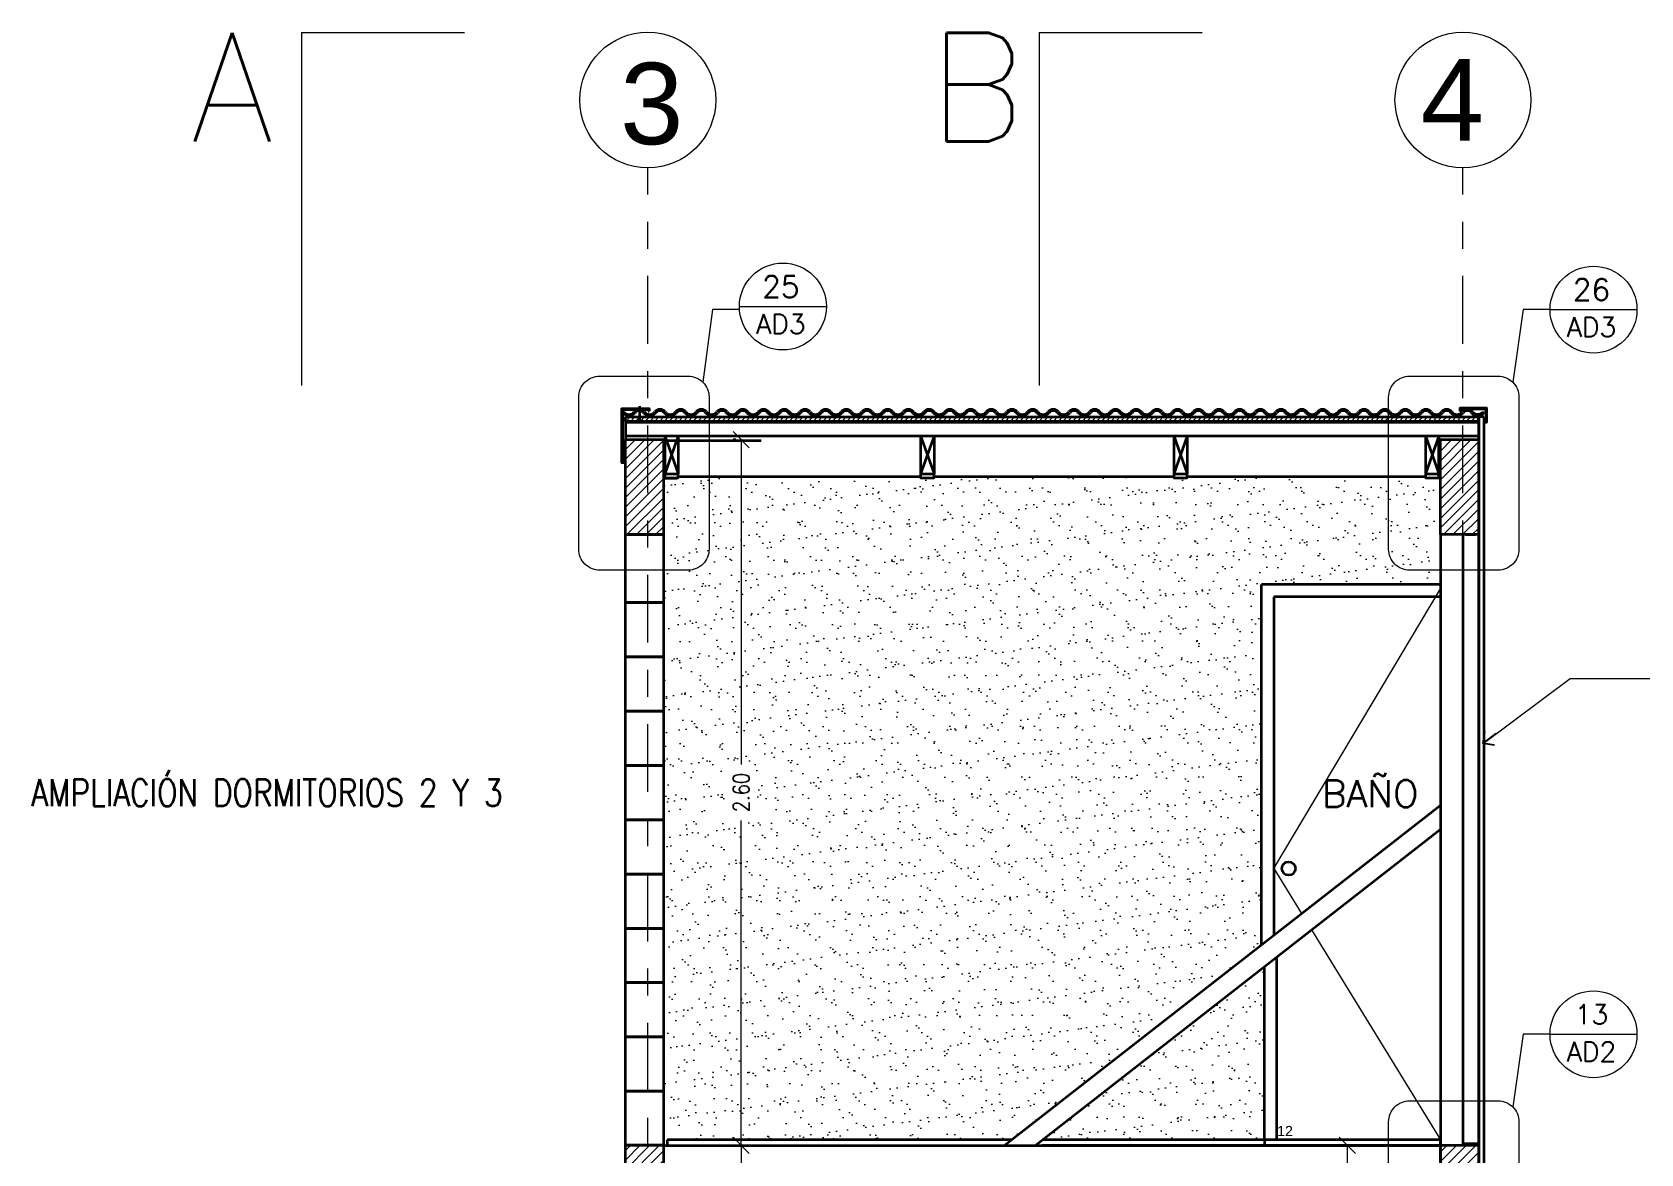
# Model space of a CAD drawing. Header units: metres. Extents: x -89 to 15, y -108 to -10.
# Drawn here: x -29.61 to -23.69, y -32.18 to -28.05 of the extents above; entities that cross this region are included whole.
import ezdxf
from ezdxf.enums import TextEntityAlignment as Align

# ---------------------------------------------------------------- set-up
doc = ezdxf.new("R2010")
doc.units = ezdxf.units.M
doc.header["$LTSCALE"] = 5
doc.header["$MEASUREMENT"] = 0
doc.linetypes.add('CENTER', pattern=[2, 1.25, -0.25, 0.25, -0.25])
doc.layers.get('0').update_dxf_attribs({"color": 30})
for name, color, linetype, lineweight in [('A-ANNO-DIMS', 3, 'Continuous', 18), ('A-ANNO-SYMB', 3, 'Continuous', 18), ('A-ANNO-TEXT', 3, 'Continuous', 18), ('A-ELEV-MBE1', 7, 'Continuous', 35), ('A-SECT-MCUT', 7, 'Continuous', 35), ('A-SECT-PATT', 8, 'Continuous', 18)]:
    doc.layers.add(name, color=color, linetype=linetype, lineweight=lineweight)
doc.styles.add('E-ARIAL', font='arial.ttf')
doc.styles.add('E-ROMANS', font='romans.shx', dxfattribs={"width": 0.8})
doc.dimstyles.new('E-0050_TICK_12', dxfattribs={"dimscale": 0.001, "dimtxt": 60, "dimasz": 60, "dimexe": 30, "dimexo": 20, "dimgap": 30, "dimtad": 0, "dimzin": 0, "dimdsep": 46, "dimtxsty": 'E-ROMANS', "dimblk": 'OBLIQUE', "dimcen": 30, "dimclrd": 256, "dimclre": 256, "dimclrt": 256, "dimadec": 0, "dimazin": 0, "dimtfac": 1, "dimtmove": 1, "dimatfit": 3, "dimldrblk": 'OPEN90', "dimfxl": 1, "dimtfill": 1, "dimtolj": 1, "dimtzin": 0, "dimlwd": -1, "dimarcsym": 0})

# ---------------------------------------------------------------- blocks, each defined once
blk = doc.blocks.new('_Oblique')
at = {"color": 0, "linetype": 'ByBlock', "lineweight": -2}
blk.add_line((-0.5, -0.5), (0.5, 0.5), dxfattribs=at)
blk = doc.blocks.new('_Open90')
at = {"color": 0, "linetype": 'ByBlock', "lineweight": -2}
for p, q in [((0, 0), (-1, 0)), ((-0.5, 0.5), (0, 0)), ((0, 0), (-0.5, -0.5))]:
    blk.add_line(p, q, dxfattribs=at)
blk = doc.blocks.new('*D205')
at = {"layer": 'A-ANNO-DIMS', "lineweight": -2, "transparency": 16777216}
for p, q in [((-27.1512, -32.1508), (-26.9672, -32.1508)), ((-27.1511, -34.5002), (-26.9672, -34.5002))]:
    blk.add_line(p, q, dxfattribs=at)
at = {"layer": 'A-ANNO-DIMS', "transparency": 16777216}
for p, q in [((-26.9972, -32.1508), (-26.9972, -33.2213)), ((-26.9972, -34.5002), (-26.9972, -33.4298))]:
    blk.add_line(p, q, dxfattribs=at)
at = {"layer": 'A-ANNO-DIMS', "transparency": 16777216, "xscale": 0.06, "yscale": 0.06, "zscale": 0.06}
for p, rotation in [((-26.9972, -32.1508), 90), ((-26.9972, -34.5002), 270)]:
    blk.add_blockref('_Oblique', p, dxfattribs=dict(at, rotation=rotation))
at = {"layer": 'A-ANNO-DIMS', "transparency": 16777216, "insert": (-26.9972, -33.3255), "char_height": 0.06, "attachment_point": 5, "rotation": 90, "style": 'E-ROMANS', "bg_fill": 3, "box_fill_scale": 1.25, "bg_fill_color": 256, "bg_fill_true_color": 13158600, "bg_fill_transparency": 0}
blk.add_mtext('\\A1;2,34', dxfattribs=at)
blk = doc.blocks.new('*D206')
at = {"layer": 'A-ANNO-DIMS', "lineweight": -2, "transparency": 16777216}
for p, q in [((-27.0172, -29.5518), (-27.0272, -29.5518)), ((-27.1512, -32.1508), (-26.9672, -32.1508))]:
    blk.add_line(p, q, dxfattribs=at)
at = {"layer": 'A-ANNO-DIMS', "transparency": 16777216}
for p, q in [((-26.9972, -29.5518), (-26.9972, -30.7482)), ((-26.9972, -32.1508), (-26.9972, -30.9545))]:
    blk.add_line(p, q, dxfattribs=at)
at = {"layer": 'A-ANNO-DIMS', "transparency": 16777216, "xscale": 0.06, "yscale": 0.06, "zscale": 0.06}
for p, rotation in [((-26.9972, -29.5518), 90), ((-26.9972, -32.1508), 270)]:
    blk.add_blockref('_Oblique', p, dxfattribs=dict(at, rotation=rotation))
at = {"layer": 'A-ANNO-DIMS', "transparency": 16777216, "insert": (-26.9972, -30.8513), "char_height": 0.06, "attachment_point": 5, "rotation": 90, "style": 'E-ROMANS', "bg_fill": 3, "box_fill_scale": 1.25, "bg_fill_color": 256, "bg_fill_true_color": 13158600, "bg_fill_transparency": 0}
blk.add_mtext('\\A1;2.60', dxfattribs=at)
blk = doc.blocks.new('*D207')
at = {"layer": 'A-ANNO-DIMS', "lineweight": -2, "transparency": 16777216}
for p, q in [((-24.9205, -32.1508), (-24.7365, -32.1508)), ((-24.9204, -34.5002), (-24.7365, -34.5002))]:
    blk.add_line(p, q, dxfattribs=at)
at = {"layer": 'A-ANNO-DIMS', "transparency": 16777216}
for p, q in [((-24.7665, -32.1508), (-24.7665, -33.2213)), ((-24.7665, -34.5002), (-24.7665, -33.4298))]:
    blk.add_line(p, q, dxfattribs=at)
at = {"layer": 'A-ANNO-DIMS', "transparency": 16777216, "xscale": 0.06, "yscale": 0.06, "zscale": 0.06}
for p, rotation in [((-24.7665, -32.1508), 90), ((-24.7665, -34.5002), 270)]:
    blk.add_blockref('_Oblique', p, dxfattribs=dict(at, rotation=rotation))
at = {"layer": 'A-ANNO-DIMS', "transparency": 16777216, "insert": (-24.7665, -33.3255), "char_height": 0.06, "attachment_point": 5, "rotation": 90, "style": 'E-ROMANS', "bg_fill": 3, "box_fill_scale": 1.25, "bg_fill_color": 256, "bg_fill_true_color": 13158600, "bg_fill_transparency": 0}
blk.add_mtext('\\A1;2,34', dxfattribs=at)

msp = doc.modelspace()

# ---------------------------------------------------------------- hatches: boundary and pattern name
at = {"layer": 'A-SECT-PATT'}
h = msp.add_hatch(dxfattribs=at)
h.set_pattern_fill('ANSI31', color=256, scale=0.1, style=0)
h.set_pattern_definition([(45, (-47.86699, -47.525636), (-0.008838835, 0.008838835), [])])
h.paths.add_polyline_path([(-24.2838, -29.4686), (-27.4235, -29.4686), (-27.4235, -29.4836), (-24.2838, -29.4836)])
h = msp.add_hatch(dxfattribs=at)
h.set_pattern_fill('ANSI31', color=256, scale=0.2, style=0)
h.set_pattern_definition([(45, (-35.186701, -38.129995), (-0.01767767, 0.01767767), [])])
h.paths.add_polyline_path([(-27.2835, -29.5518), (-27.4235, -29.5518), (-27.4235, -29.9018), (-27.2835, -29.9018)])
h.paths.add_polyline_path([(-27.2835, -32.1502), (-27.4235, -32.1502), (-27.4235, -32.5002), (-27.2835, -32.5002)])
h.paths.add_polyline_path([(-24.2835, -32.1502), (-24.4235, -32.1502), (-24.4235, -32.5002), (-24.2835, -32.5002)])
h.paths.add_polyline_path([(-24.2838, -29.5518), (-24.4238, -29.5518), (-24.4238, -29.9018), (-24.2838, -29.9018)])
h = msp.add_hatch(dxfattribs=at)
h.set_pattern_fill('AR-SAND', color=256, scale=0.05, style=0)
h.set_pattern_definition([(37.5, (-29.194195, -38.129995), (-0.00314967, 0.0963412), [0, -0.076, 0, -0.085, 0, -0.08125]), (7.5, (-29.1942, -38.13), (0.0884888, 0.1411073), [0, -0.041, 0, -0.0685, 0, -0.02625]), (327.5, (-29.255695, -38.129995), (0.1557071, 0.00028295), [0, -0.025, 0, -0.09, 0, -0.1175]), (317.5, (-29.2557, -38.13), (0.1503063, 0.0438838), [0, -0.0125, 0, -0.059, 0, -0.0675])])
h.paths.add_polyline_path([(-25.0817, -30.0857), (-24.4238, -30.0857), (-24.4238, -29.9018), (-24.4238, -29.694), (-24.4291, -29.694), (-24.4291, -29.6922), (-24.4791, -29.6922), (-24.4791, -29.6883), (-25.3553, -29.6883), (-25.3553, -29.6922), (-25.4053, -29.6922), (-25.4053, -29.6883), (-26.2867, -29.6883), (-26.2867, -29.6922), (-26.3367, -29.6922), (-26.3367, -29.6883), (-27.2287, -29.6883), (-27.2287, -29.6922), (-27.2335, -29.6922), (-27.2335, -29.694), (-27.2835, -29.694), (-27.2835, -29.9018), (-27.2835, -30.1516), (-27.2835, -30.3516), (-27.2835, -30.5516), (-27.2835, -30.7516), (-27.2835, -30.9516), (-27.2835, -31.1516), (-27.2835, -31.3516), (-27.2835, -31.5516), (-27.2835, -31.7516), (-27.2835, -31.9516), (-27.2835, -32.1507), (-27.27, -32.1507), (-27.27, -32.1309), (-26.0038, -32.1309), (-25.0817, -31.4116)])
h.paths.add_polyline_path([(-25.0717, -31.4926), (-25.89, -32.1309), (-25.0717, -32.1309)], flags=17)

# ---------------------------------------------------------------- linework, layer by layer
at = {"layer": 'A-ANNO-SYMB', "ltscale": 0.2}
for p, q in [((-28.6155, -28.0524), (-28.0155, -28.0524)), ((-28.6155, -28.0524), (-28.6155, -29.3524)), ((-25.9002, -28.0524), (-25.3002, -28.0524)), ((-25.9002, -28.0524), (-25.9002, -29.3524))]:
    msp.add_line(p, q, dxfattribs=at)
at = {"layer": 'A-ANNO-SYMB'}
for p, q in [((-27.0037, -29.0619), (-26.6837, -29.0619)), ((-27.1026, -29.0733), (-27.138, -29.341)), ((-27.0037, -29.0733), (-27.1026, -29.0733)), ((-24.1191, -29.0733), (-24.1571, -29.341)), ((-24.0202, -29.0733), (-24.1191, -29.0733)), ((-24.0202, -29.0733), (-23.7002, -29.0733)), ((-24.1191, -31.7416), (-24.1571, -32.0094)), ((-24.0202, -31.7416), (-24.1191, -31.7416)), ((-24.0202, -31.7416), (-23.7002, -31.7416))]:
    msp.add_line(p, q, dxfattribs=at)
at = {"layer": 'A-ANNO-SYMB', "ltscale": 0.003}
for p, q in [((-25.0367, -31.1314), (-24.4238, -30.1013)), ((-25.0367, -31.1314), (-24.935, -31.2972)), ((-24.8982, -31.3573), (-24.4236, -32.1309))]:
    msp.add_line(p, q, dxfattribs=at)
at = {"layer": 'A-ANNO-SYMB', "linetype": 'CENTER', "ltscale": 0.04}
for points in [[(-27.3409, -39.0995), (-27.3409, -28.5516)], [(-24.3409, -39.0995), (-24.3409, -28.5516)]]:
    msp.add_lwpolyline(points, dxfattribs=at)
at = {"layer": 'A-ANNO-SYMB', "ltscale": 0.003}
for points in [[(-27.518, -29.3184), (-27.1925, -29.3184, -0.414214), (-27.1153, -29.3956), (-27.1153, -29.9556, -0.414214), (-27.1925, -30.0328), (-27.518, -30.0328, -0.414214), (-27.5952, -29.9556), (-27.5952, -29.3956, -0.414214)], [(-24.5372, -29.3184), (-24.2117, -29.3184, -0.414214), (-24.1345, -29.3956), (-24.1345, -29.9556, -0.414214), (-24.2117, -30.0328), (-24.5372, -30.0328, -0.414214), (-24.6143, -29.9556), (-24.6143, -29.3956, -0.414214)], [(-24.5372, -31.9868), (-24.2117, -31.9868, -0.414214), (-24.1345, -32.064), (-24.1345, -32.624, -0.414214), (-24.2117, -32.7012), (-24.5372, -32.7012, -0.414214), (-24.6143, -32.624), (-24.6143, -32.064, -0.414214)]]:
    msp.add_lwpolyline(points, format="xyb", close=True, dxfattribs=at)
at = {"layer": 'A-ANNO-SYMB'}
for centre, radius in [((-27.3409, -28.3016), 0.25), ((-24.3409, -28.3016), 0.25), ((-26.8437, -29.0619), 0.16), ((-23.8602, -29.0733), 0.16), ((-23.8602, -31.7416), 0.16)]:
    msp.add_circle(centre, radius, dxfattribs=at)
at = {"layer": 'A-ELEV-MBE1'}
for p, q in [((-27.4293, -29.4499), (-27.4332, -29.4531)), ((-27.4235, -29.4686), (-24.2838, -29.4686)), ((-27.4235, -29.4836), (-27.4235, -29.4686)), ((-27.4235, -29.4836), (-24.2838, -29.4836)), ((-27.4235, -29.4836), (-27.4235, -29.5518)), ((-27.3713, -29.4286), (-27.3713, -29.4879)), ((-27.3392, -29.4476), (-27.3362, -29.4476)), ((-26.3625, -29.4499), (-26.3664, -29.4531)), ((-26.3244, -29.4499), (-26.3206, -29.4531)), ((-25.7529, -29.4499), (-25.7568, -29.4531)), ((-24.6861, -29.4499), (-24.69, -29.4531)), ((-24.648, -29.4499), (-24.6442, -29.4531)), ((-24.3496, -29.4467), (-24.3526, -29.4467)), ((-24.2838, -29.4836), (-24.2838, -29.4686)), ((-24.2838, -29.4836), (-24.2838, -29.5518)), ((-24.2634, -29.4686), (-24.2814, -29.4686)), ((-24.2664, -29.4491), (-24.2623, -29.452)), ((-24.2626, -29.4872), (-24.2626, -29.4742)), ((-24.2596, -29.4742), (-24.2626, -29.4742)), ((-24.2596, -29.4842), (-24.2596, -29.4742)), ((-27.4235, -29.4883), (-24.2838, -29.4883)), ((-27.4235, -29.5383), (-24.2838, -29.5383)), ((-24.4291, -29.6922), (-24.4291, -29.5383)), ((-27.2787, -29.594), (-27.2835, -29.594)), ((-24.4291, -29.594), (-24.4248, -29.594)), ((-27.4292, -29.6346), (-27.4292, -29.6246)), ((-27.4262, -29.6246), (-27.4292, -29.6246)), ((-27.4262, -29.6376), (-27.4262, -29.6246)), ((-27.2335, -29.6922), (-27.2335, -29.694)), ((-27.2287, -29.6883), (-26.3367, -29.6883)), ((-26.2867, -29.6883), (-25.4053, -29.6883)), ((-25.3553, -29.6883), (-24.4791, -29.6883)), ((-24.4748, -29.6922), (-24.4748, -29.694)), ((-24.4248, -29.694), (-24.4238, -29.694)), ((-24.4238, -29.9018), (-24.4234, -34.5009)), ((-24.3406, -29.9044), (-24.3406, -32.1453)), ((-24.2836, -29.9058), (-24.2836, -32.1467)), ((-25.0817, -31.4116), (-25.0817, -30.0857)), ((-24.4238, -30.0857), (-25.0817, -30.0857)), ((-25.0367, -30.1307), (-25.0367, -31.3765)), ((-24.4238, -30.1307), (-25.0367, -30.1307)), ((-26.0293, -32.1508), (-24.4235, -30.8982)), ((-25.9155, -32.1508), (-24.4235, -30.987)), ((-25.0717, -32.1307), (-25.0717, -31.4926)), ((-25.0267, -31.4575), (-25.0267, -32.1307)), ((-27.27, -32.1309), (-27.27, -32.1509)), ((-26.0038, -32.1309), (-27.27, -32.1309)), ((-24.4236, -32.1309), (-25.89, -32.1309)), ((-25.0717, -32.1307), (-25.0717, -32.1507)), ((-24.2842, -32.1453), (-24.3406, -32.1453)), ((-27.2835, -32.1509), (-24.4236, -32.1507)), ((-25.0717, -32.1507), (-25.8896, -32.1507)), ((-24.3855, -32.1507), (-25.0717, -32.1507))]:
    msp.add_line(p, q, dxfattribs=at)
for points in [[(-27.4262, -29.6376), (-27.4362, -29.6376), (-27.4362, -29.4376), (-27.3362, -29.4376), (-27.3362, -29.4476)], [(-27.4292, -29.6346), (-27.4332, -29.6346), (-27.4332, -29.4406), (-27.3392, -29.4406), (-27.3392, -29.4476)], [(-24.2626, -29.4872), (-24.2526, -29.4872), (-24.2526, -29.4367), (-24.3526, -29.4367), (-24.3526, -29.4467)], [(-24.2596, -29.4842), (-24.2556, -29.4842), (-24.2556, -29.4397), (-24.3496, -29.4397), (-24.3496, -29.4467)], [(-24.2634, -29.4686), (-24.2634, -34.499), (-24.2814, -34.499), (-24.2814, -29.4686)], [(-27.2835, -29.594), (-27.2835, -29.694), (-27.2335, -29.694)], [(-24.4248, -29.594), (-24.4248, -29.694), (-24.4748, -29.694)], [(-27.2787, -29.6784), (-27.2787, -29.6922), (-27.2287, -29.6922), (-27.2287, -29.6784)], [(-26.3367, -29.6784), (-26.3367, -29.6922), (-26.2867, -29.6922), (-26.2867, -29.6784)], [(-25.4053, -29.6784), (-25.4053, -29.6922), (-25.3553, -29.6922), (-25.3553, -29.6784)], [(-24.4791, -29.6784), (-24.4791, -29.6922), (-24.4291, -29.6922), (-24.4291, -29.6784)]]:
    msp.add_lwpolyline(points, dxfattribs=at)
at = {"layer": 'A-ELEV-MBE1', "const_width": 0.0015}
for points in [[(-24.3418, -29.9336), (-24.3418, -29.9036), (-24.3328, -29.9036), (-24.3299, -29.9066), (-24.3126, -29.9066), (-24.2953, -29.9066), (-24.2923, -29.9036), (-24.2833, -29.9036), (-24.2833, -29.9336)], [(-24.3418, -32.1195), (-24.3418, -32.1495), (-24.3328, -32.1495), (-24.3299, -32.1465), (-24.3126, -32.1465), (-24.2953, -32.1465), (-24.2923, -32.1495), (-24.2833, -32.1495), (-24.2833, -32.1195)]]:
    msp.add_lwpolyline(points, dxfattribs=at)
at = {"layer": 'A-ELEV-MBE1'}
msp.add_lwpolyline([(-25.0717, -32.1309), (-25.0717, -32.1507), (-24.4236, -32.1507), (-24.4236, -32.1309)], close=True, dxfattribs=at)
msp.add_circle((-24.9823, -31.1314), 0.025, dxfattribs=at)
for centre, radius, start, end in [((-27.4103, -29.4342), 0.0297, 219.42406, 320.57594), ((-27.4103, -29.4342), 0.0247, 219.42406, 320.57594), ((-27.3722, -29.4655), 0.0247, 39.42406, 140.57594), ((-27.3722, -29.4655), 0.0197, 39.42406, 140.57594), ((-27.3341, -29.4342), 0.0297, 219.42406, 320.57594), ((-27.3341, -29.4342), 0.0247, 219.42406, 320.57594), ((-27.296, -29.4655), 0.0247, 39.42406, 140.57594), ((-27.296, -29.4655), 0.0197, 39.42406, 140.57594), ((-27.2579, -29.4342), 0.0297, 219.42406, 320.57594), ((-27.2579, -29.4342), 0.0247, 219.42406, 320.57594), ((-27.2198, -29.4655), 0.0247, 39.42406, 140.57594), ((-27.2198, -29.4655), 0.0197, 39.42406, 140.57594), ((-27.1817, -29.4342), 0.0297, 219.42406, 320.57594), ((-27.1817, -29.4342), 0.0247, 219.42406, 320.57594), ((-27.1436, -29.4655), 0.0247, 39.42406, 140.57594), ((-27.1436, -29.4655), 0.0197, 39.42406, 140.57594), ((-27.1055, -29.4342), 0.0297, 219.42406, 320.57594), ((-27.1055, -29.4342), 0.0247, 219.42406, 320.57594), ((-27.0674, -29.4655), 0.0247, 39.42406, 140.57594), ((-27.0674, -29.4655), 0.0197, 39.42406, 140.57594), ((-27.0293, -29.4342), 0.0297, 219.42406, 320.57594), ((-27.0293, -29.4342), 0.0247, 219.42406, 320.57594), ((-26.9912, -29.4655), 0.0247, 39.42406, 140.57594), ((-26.9912, -29.4655), 0.0197, 39.42406, 140.57594), ((-26.9531, -29.4342), 0.0297, 219.42406, 320.57594), ((-26.9531, -29.4342), 0.0247, 219.42406, 320.57594), ((-26.915, -29.4655), 0.0247, 39.42406, 140.57594), ((-26.915, -29.4655), 0.0197, 39.42406, 140.57594), ((-26.8769, -29.4342), 0.0297, 219.42406, 320.57594), ((-26.8769, -29.4342), 0.0247, 219.42406, 320.57594), ((-26.8388, -29.4655), 0.0247, 39.42406, 140.57594), ((-26.8388, -29.4655), 0.0197, 39.42406, 140.57594), ((-26.8007, -29.4342), 0.0297, 219.42406, 320.57594), ((-26.8007, -29.4342), 0.0247, 219.42406, 320.57594), ((-26.7626, -29.4655), 0.0247, 39.42406, 140.57594), ((-26.7626, -29.4655), 0.0197, 39.42406, 140.57594), ((-26.7245, -29.4342), 0.0297, 219.42406, 320.57594), ((-26.7245, -29.4342), 0.0247, 219.42406, 320.57594), ((-26.6864, -29.4655), 0.0247, 39.42406, 140.57594), ((-26.6864, -29.4655), 0.0197, 39.42406, 140.57594), ((-26.6483, -29.4342), 0.0297, 219.42406, 320.57594), ((-26.6483, -29.4342), 0.0247, 219.42406, 320.57594), ((-26.6102, -29.4655), 0.0247, 39.42406, 140.57594), ((-26.6102, -29.4655), 0.0197, 39.42406, 140.57594), ((-26.5721, -29.4342), 0.0297, 219.42406, 320.57594), ((-26.5721, -29.4342), 0.0247, 219.42406, 320.57594), ((-26.534, -29.4655), 0.0247, 39.42406, 140.57594), ((-26.534, -29.4655), 0.0197, 39.42406, 140.57594), ((-26.4959, -29.4342), 0.0297, 219.42406, 320.57594), ((-26.4959, -29.4342), 0.0247, 219.42406, 320.57594), ((-26.4578, -29.4655), 0.0247, 39.42406, 140.57594), ((-26.4578, -29.4655), 0.0197, 39.42406, 140.57594), ((-26.4197, -29.4342), 0.0297, 219.42406, 320.57594), ((-26.4197, -29.4342), 0.0247, 219.42406, 320.57594), ((-26.3816, -29.4655), 0.0247, 39.42406, 140.57594), ((-26.3816, -29.4655), 0.0197, 39.42406, 140.57594), ((-26.3435, -29.4342), 0.0297, 219.42406, 320.57594), ((-26.3435, -29.4342), 0.0297, 219.42406, 320.57594), ((-26.3435, -29.4342), 0.0247, 219.42406, 320.57594), ((-26.3435, -29.4342), 0.0247, 219.42406, 320.57594), ((-26.3054, -29.4655), 0.0247, 39.42406, 140.57594), ((-26.3054, -29.4655), 0.0197, 39.42406, 140.57594), ((-26.2673, -29.4342), 0.0297, 219.42406, 320.57594), ((-26.2673, -29.4342), 0.0247, 219.42406, 320.57594), ((-26.2292, -29.4655), 0.0247, 39.42406, 140.57594), ((-26.2292, -29.4655), 0.0197, 39.42406, 140.57594), ((-26.1911, -29.4342), 0.0297, 219.42406, 320.57594), ((-26.1911, -29.4342), 0.0247, 219.42406, 320.57594), ((-26.153, -29.4655), 0.0247, 39.42406, 140.57594), ((-26.153, -29.4655), 0.0197, 39.42406, 140.57594), ((-26.1149, -29.4342), 0.0297, 219.42406, 320.57594), ((-26.1149, -29.4342), 0.0247, 219.42406, 320.57594), ((-26.0768, -29.4655), 0.0247, 39.42406, 140.57594), ((-26.0768, -29.4655), 0.0197, 39.42406, 140.57594), ((-26.0387, -29.4342), 0.0297, 219.42406, 320.57594), ((-26.0387, -29.4342), 0.0247, 219.42406, 320.57594), ((-26.0006, -29.4655), 0.0247, 39.42406, 140.57594), ((-26.0006, -29.4655), 0.0197, 39.42406, 140.57594), ((-25.9625, -29.4342), 0.0297, 219.42406, 320.57594), ((-25.9625, -29.4342), 0.0247, 219.42406, 320.57594), ((-25.9244, -29.4655), 0.0247, 39.42406, 140.57594), ((-25.9244, -29.4655), 0.0197, 39.42406, 140.57594), ((-25.8863, -29.4342), 0.0297, 219.42406, 320.57594), ((-25.8863, -29.4342), 0.0247, 219.42406, 320.57594), ((-25.8482, -29.4655), 0.0247, 39.42406, 140.57594), ((-25.8482, -29.4655), 0.0197, 39.42406, 140.57594), ((-25.8101, -29.4342), 0.0297, 219.42406, 320.57594), ((-25.8101, -29.4342), 0.0247, 219.42406, 320.57594), ((-25.772, -29.4655), 0.0247, 39.42406, 140.57594), ((-25.772, -29.4655), 0.0197, 39.42406, 140.57594), ((-25.7339, -29.4342), 0.0297, 219.42406, 320.57594), ((-25.7339, -29.4342), 0.0297, 219.42406, 320.57594), ((-25.7339, -29.4342), 0.0247, 219.42406, 320.57594), ((-25.7339, -29.4342), 0.0247, 219.42406, 320.57594), ((-25.6958, -29.4655), 0.0247, 39.42406, 140.57594), ((-25.6958, -29.4655), 0.0247, 39.42406, 140.57594), ((-25.6958, -29.4655), 0.0197, 39.42406, 140.57594), ((-25.6958, -29.4655), 0.0197, 39.42406, 140.57594), ((-25.6577, -29.4342), 0.0297, 219.42406, 320.57594), ((-25.6577, -29.4342), 0.0247, 219.42406, 320.57594), ((-25.6196, -29.4655), 0.0247, 39.42406, 140.57594), ((-25.6196, -29.4655), 0.0197, 39.42406, 140.57594), ((-25.5815, -29.4342), 0.0297, 219.42406, 320.57594), ((-25.5815, -29.4342), 0.0247, 219.42406, 320.57594), ((-25.5434, -29.4655), 0.0247, 39.42406, 140.57594), ((-25.5434, -29.4655), 0.0197, 39.42406, 140.57594), ((-25.5053, -29.4342), 0.0297, 219.42406, 320.57594), ((-25.5053, -29.4342), 0.0247, 219.42406, 320.57594), ((-25.4672, -29.4655), 0.0247, 39.42406, 140.57594), ((-25.4672, -29.4655), 0.0197, 39.42406, 140.57594), ((-25.4291, -29.4342), 0.0297, 219.42406, 320.57594), ((-25.4291, -29.4342), 0.0247, 219.42406, 320.57594), ((-25.391, -29.4655), 0.0247, 39.42406, 140.57594), ((-25.391, -29.4655), 0.0197, 39.42406, 140.57594), ((-25.3529, -29.4342), 0.0297, 219.42406, 320.57594), ((-25.3529, -29.4342), 0.0247, 219.42406, 320.57594), ((-25.3148, -29.4655), 0.0247, 39.42406, 140.57594), ((-25.3148, -29.4655), 0.0197, 39.42406, 140.57594), ((-25.2767, -29.4342), 0.0297, 219.42406, 320.57594), ((-25.2767, -29.4342), 0.0247, 219.42406, 320.57594), ((-25.2386, -29.4655), 0.0247, 39.42406, 140.57594), ((-25.2386, -29.4655), 0.0197, 39.42406, 140.57594), ((-25.2005, -29.4342), 0.0297, 219.42406, 320.57594), ((-25.2005, -29.4342), 0.0247, 219.42406, 320.57594), ((-25.1624, -29.4655), 0.0247, 39.42406, 140.57594), ((-25.1624, -29.4655), 0.0197, 39.42406, 140.57594), ((-25.1243, -29.4342), 0.0297, 219.42406, 320.57594), ((-25.1243, -29.4342), 0.0247, 219.42406, 320.57594), ((-25.0862, -29.4655), 0.0247, 39.42406, 140.57594), ((-25.0862, -29.4655), 0.0197, 39.42406, 140.57594), ((-25.0481, -29.4342), 0.0297, 219.42406, 320.57594), ((-25.0481, -29.4342), 0.0247, 219.42406, 320.57594), ((-25.01, -29.4655), 0.0247, 39.42406, 140.57594), ((-25.01, -29.4655), 0.0197, 39.42406, 140.57594), ((-24.9719, -29.4342), 0.0297, 219.42406, 320.57594), ((-24.9719, -29.4342), 0.0247, 219.42406, 320.57594), ((-24.9338, -29.4655), 0.0247, 39.42406, 140.57594), ((-24.9338, -29.4655), 0.0197, 39.42406, 140.57594), ((-24.8957, -29.4342), 0.0297, 219.42406, 320.57594), ((-24.8957, -29.4342), 0.0247, 219.42406, 320.57594), ((-24.8576, -29.4655), 0.0247, 39.42406, 140.57594), ((-24.8576, -29.4655), 0.0197, 39.42406, 140.57594), ((-24.8195, -29.4342), 0.0297, 219.42406, 320.57594), ((-24.8195, -29.4342), 0.0247, 219.42406, 320.57594), ((-24.7814, -29.4655), 0.0247, 39.42406, 140.57594), ((-24.7814, -29.4655), 0.0197, 39.42406, 140.57594), ((-24.7433, -29.4342), 0.0297, 219.42406, 320.57594), ((-24.7433, -29.4342), 0.0247, 219.42406, 320.57594), ((-24.7052, -29.4655), 0.0247, 39.42406, 140.57594), ((-24.7052, -29.4655), 0.0197, 39.42406, 140.57594), ((-24.6671, -29.4342), 0.0297, 219.42406, 320.57594), ((-24.6671, -29.4342), 0.0297, 219.42406, 320.57594), ((-24.6671, -29.4342), 0.0247, 219.42406, 320.57594), ((-24.6671, -29.4342), 0.0247, 219.42406, 320.57594), ((-24.629, -29.4655), 0.0247, 39.42406, 140.57594), ((-24.629, -29.4655), 0.0197, 39.42406, 140.57594), ((-24.5909, -29.4342), 0.0297, 219.42406, 320.57594), ((-24.5909, -29.4342), 0.0247, 219.42406, 320.57594), ((-24.5528, -29.4655), 0.0247, 39.42406, 140.57594), ((-24.5528, -29.4655), 0.0197, 39.42406, 140.57594), ((-24.5147, -29.4342), 0.0297, 219.42406, 320.57594), ((-24.5147, -29.4342), 0.0247, 219.42406, 320.57594), ((-24.4766, -29.4655), 0.0247, 39.42406, 140.57594), ((-24.4766, -29.4655), 0.0197, 39.42406, 140.57594), ((-24.4385, -29.4342), 0.0297, 219.42406, 320.57594), ((-24.4385, -29.4342), 0.0247, 219.42406, 320.57594), ((-24.4004, -29.4655), 0.0247, 39.42406, 140.57594), ((-24.4004, -29.4655), 0.0197, 39.42406, 140.57594), ((-24.3623, -29.4342), 0.0297, 219.42406, 320.57594), ((-24.3623, -29.4342), 0.0247, 219.42406, 320.57594), ((-24.3242, -29.4655), 0.0247, 39.42406, 140.57594), ((-24.3242, -29.4655), 0.0197, 39.42406, 140.57594), ((-24.2861, -29.4342), 0.0297, 219.42406, 323.14533), ((-24.2861, -29.4342), 0.0247, 219.42406, 322.93914)]:
    msp.add_arc(centre, radius, start, end, dxfattribs=at)
at = {"layer": 'A-SECT-MCUT'}
for p, q in [((-27.2787, -29.5383), (-27.2787, -29.6784)), ((-27.2787, -29.5383), (-27.2287, -29.5383)), ((-27.2787, -29.5383), (-27.2287, -29.6784)), ((-27.2287, -29.5383), (-27.2787, -29.6784)), ((-27.2287, -29.5383), (-27.2287, -29.6784)), ((-26.3367, -29.5383), (-26.3367, -29.6784)), ((-26.3367, -29.5383), (-26.2867, -29.5383)), ((-26.3367, -29.5383), (-26.2867, -29.6784)), ((-26.2867, -29.5383), (-26.3367, -29.6784)), ((-26.2867, -29.5383), (-26.2867, -29.6784)), ((-25.4053, -29.5383), (-25.4053, -29.6784)), ((-25.4053, -29.5383), (-25.3553, -29.5383)), ((-25.4053, -29.5383), (-25.3553, -29.6784)), ((-25.3553, -29.5383), (-25.4053, -29.6784)), ((-25.3553, -29.5383), (-25.3553, -29.6784)), ((-24.4791, -29.5383), (-24.4791, -29.6784)), ((-24.4791, -29.5383), (-24.4291, -29.5383)), ((-24.4791, -29.5383), (-24.4291, -29.6784)), ((-24.4291, -29.5383), (-24.4791, -29.6784)), ((-24.4291, -29.5383), (-24.4291, -29.6784)), ((-27.2787, -29.6784), (-27.2287, -29.6784)), ((-26.3367, -29.6784), (-26.2867, -29.6784)), ((-25.4053, -29.6784), (-25.3553, -29.6784)), ((-24.4791, -29.6784), (-24.4291, -29.6784))]:
    msp.add_line(p, q, dxfattribs=at)
for points in [[(-27.4235, -29.5518), (-27.2835, -29.5518), (-27.2835, -29.9018), (-27.4235, -29.9018)], [(-24.4238, -29.5518), (-24.2838, -29.5518), (-24.2838, -29.9018), (-24.4238, -29.9018)], [(-27.4235, -29.9018), (-27.2835, -29.9018), (-27.2835, -30.1516), (-27.4235, -30.1516)], [(-27.4235, -30.1516), (-27.2835, -30.1516), (-27.2835, -30.3516), (-27.4235, -30.3516)], [(-27.4235, -30.3516), (-27.2835, -30.3516), (-27.2835, -30.5516), (-27.4235, -30.5516)], [(-27.4235, -30.5516), (-27.2835, -30.5516), (-27.2835, -30.7516), (-27.4235, -30.7516)], [(-27.4235, -30.7516), (-27.2835, -30.7516), (-27.2835, -30.9516), (-27.4235, -30.9516)], [(-27.4235, -30.9516), (-27.2835, -30.9516), (-27.2835, -31.1516), (-27.4235, -31.1516)], [(-27.4235, -31.1516), (-27.2835, -31.1516), (-27.2835, -31.3516), (-27.4235, -31.3516)], [(-27.4235, -31.3516), (-27.2835, -31.3516), (-27.2835, -31.5516), (-27.4235, -31.5516)], [(-27.4235, -31.5516), (-27.2835, -31.5516), (-27.2835, -31.7516), (-27.4235, -31.7516)], [(-27.4235, -31.7516), (-27.2835, -31.7516), (-27.2835, -31.9516), (-27.4235, -31.9516)], [(-27.4235, -31.9516), (-27.2835, -31.9516), (-27.2835, -32.1502), (-27.4235, -32.1502)], [(-27.4235, -32.1502), (-27.2835, -32.1502), (-27.2835, -32.5002), (-27.4235, -32.5002)], [(-24.4235, -32.1502), (-24.2835, -32.1502), (-24.2835, -32.5002), (-24.4235, -32.5002)]]:
    msp.add_lwpolyline(points, close=True, dxfattribs=at)

# ---------------------------------------------------------------- texts
at = {"layer": 'A-ANNO-TEXT'}
for s, height, style, p in [('A', 0.4, 'E-ROMANS', (-29.025, -28.454)), ('B', 0.4, 'E-ROMANS', (-26.3097, -28.454)), ('3', 0.3, 'E-ARIAL', (-27.4429, -28.4644)), ('4', 0.3, 'E-ARIAL', (-24.4966, -28.451)), ('BAÑO', 0.1, 'E-ROMANS', (-24.8598, -30.9058)), ('12', 0.0375, 'E-ARIAL', (-25.0248, -32.1167))]:
    msp.add_text(s, height=height, dxfattribs=dict(at, style=style)).set_placement(p)
at = {"layer": 'A-ANNO-TEXT', "style": 'E-ROMANS'}
for s, height, p in [('25', 0.08, (-26.8512, -28.9889)), ('26', 0.08, (-23.8677, -29.0002)), ('AD3', 0.072, (-26.8512, -29.1262)), ('AD3', 0.072, (-23.8677, -29.1375)), ('13', 0.072, (-23.8677, -31.6686)), ('AD2', 0.072, (-23.8677, -31.8059))]:
    msp.add_text(s, height=height, dxfattribs=at).set_placement(p, align=Align.MIDDLE_CENTER)
at = {"layer": 'A-ANNO-TEXT', "insert": (-29.61, -30.8023), "char_height": 0.1, "width": 2.006279, "attachment_point": 1, "style": 'E-ROMANS'}
msp.add_mtext('AMPLIACIÓN DORMITORIOS 2 Y 3', dxfattribs=at)

# ---------------------------------------------------------------- leaders
at = {"layer": 'A-ANNO-SYMB', "annotation_type": 0, "has_hookline": 1, "hookline_direction": 0, "text_width": 0.7951}
msp.add_leader([(-24.2662, -30.6705), (-23.9456, -30.4311), (-23.6358, -30.4311)], dimstyle='E-0050_TICK_12', override={"dimgap": 0.1145, "dimtad": 0}, dxfattribs=at)

# ---------------------------------------------------------------- next in the draw order: dimensions: what is measured, and where the dimension line sits
at = {"layer": 'A-ANNO-DIMS'}
for base, p1, p2, picture, middle in [((-26.9972, -32.1508), (-27.1711, -34.5002), (-27.1712, -32.1508), '*D205', (-26.9972, -33.3255)), ((-24.7665, -32.1508), (-24.9404, -34.5002), (-24.9405, -32.1508), '*D207', (-24.7665, -33.3255))]:
    dim = msp.add_linear_dim(base=base, p1=p1, p2=p2, angle=90, text='2,34', dimstyle='E-0050_TICK_12', dxfattribs=at)
    dim.commit()
    dim.dimension.update_dxf_attribs({"geometry": picture, "text_midpoint": middle})

# ---------------------------------------------------------------- next in the draw order: dimensions: what is measured, and where the dimension line sits
dim = msp.add_linear_dim(base=(-26.9972, -29.5518), p1=(-27.1712, -32.1508), p2=(-26.9972, -29.5518), angle=90, dimstyle='E-0050_TICK_12', dxfattribs=at)
dim.commit()
dim.dimension.update_dxf_attribs({"geometry": '*D206', "text_midpoint": (-26.9972, -30.8513)})

# ---------------------------------------------------------------- next in the draw order: linework, layer by layer
at = {"layer": 'A-ELEV-MBE1'}
msp.add_line((-27.2835, -29.555), (-26.9234, -29.555), dxfattribs=at)

doc.saveas('drawing.dxf')
